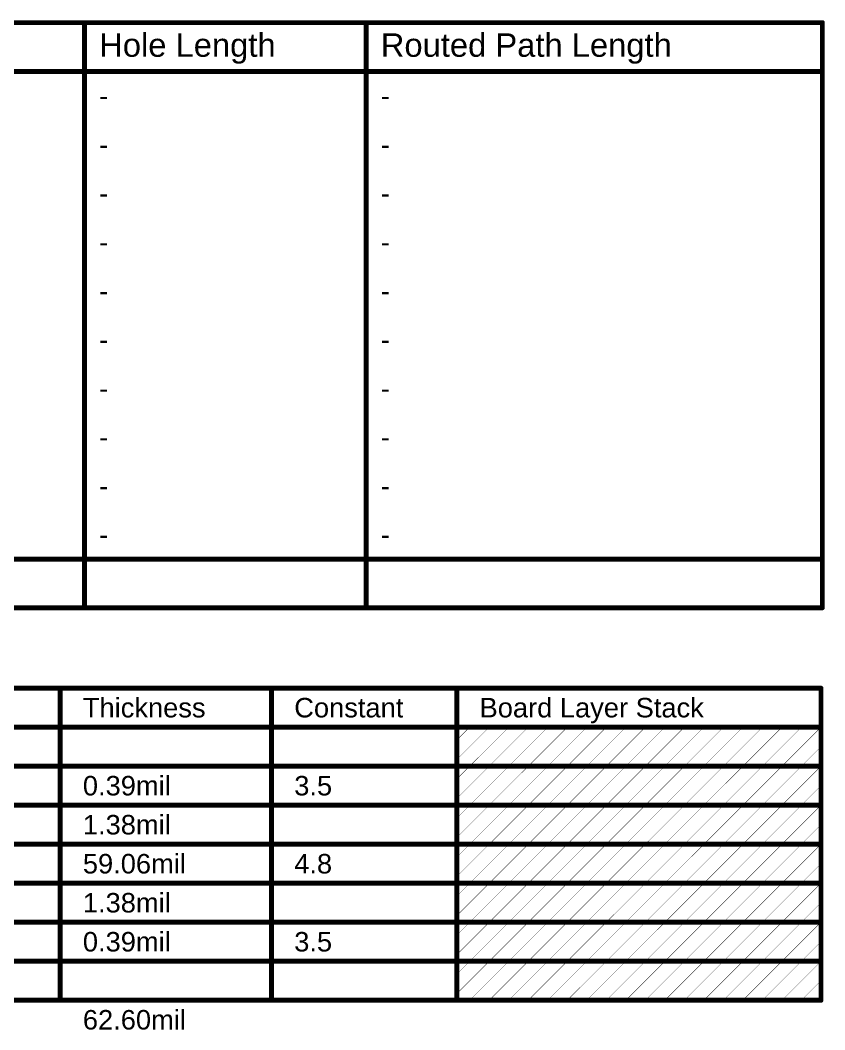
# Model space of a CAD drawing. Header units: inches. Extents: x -31 to 249, y -28 to 261.
# Drawn here: x 186.1 to 249, y 181.8 to 260.7 of the extents above; entities that cross this region are included whole.
import ezdxf

# ---------------------------------------------------------------- set-up
doc = ezdxf.new("R2010")
doc.units = ezdxf.units.IN
doc.layers.add('Drill Drawing', color=1, linetype='Continuous')
doc.layers.add('Fabrication', color=76, linetype='Continuous')
doc.styles.add('Arial', font='', dxfattribs={"height": 0.2})
doc.styles.get('Arial').set_extended_font_data('Arial')

msp = doc.modelspace()

# ---------------------------------------------------------------- linework, layer by layer
at = {"layer": 'Drill Drawing'}
for points in [[(-1.754, 260.502, 0.381, 0.381, 0), (248.773, 260.502, 0.381, 0.381, 0)], [(191.156, 214.782, 0.381, 0.381, 0), (191.156, 260.502, 0.381, 0.381, 0)], [(213.147, 214.782, 0.381, 0.381, 0), (213.147, 260.502, 0.381, 0.381, 0)], [(248.773, 214.782, 0.381, 0.381, 0), (248.773, 260.502, 0.381, 0.381, 0)], [(-1.754, 256.692, 0.381, 0.381, 0), (248.773, 256.692, 0.381, 0.381, 0)], [(-1.754, 218.592, 0.381, 0.381, 0), (248.773, 218.592, 0.381, 0.381, 0)], [(-1.754, 214.782, 0.381, 0.381, 0), (248.773, 214.782, 0.381, 0.381, 0)]]:
    msp.add_lwpolyline(points, format="xyseb", dxfattribs=at)
for points in [[(191.061, 260.502, 0.191, 0.191, 1), (191.251, 260.502, 0.191, 0.191, 1)], [(213.051, 260.502, 0.191, 0.191, 1), (213.242, 260.502, 0.191, 0.191, 1)], [(248.677, 260.502, 0.191, 0.191, 1), (248.868, 260.502, 0.191, 0.191, 1)], [(248.677, 260.502, 0.191, 0.191, 1), (248.868, 260.502, 0.191, 0.191, 1)], [(248.677, 256.692, 0.191, 0.191, 1), (248.868, 256.692, 0.191, 0.191, 1)], [(248.677, 218.592, 0.191, 0.191, 1), (248.868, 218.592, 0.191, 0.191, 1)], [(191.061, 214.782, 0.191, 0.191, 1), (191.251, 214.782, 0.191, 0.191, 1)], [(213.051, 214.782, 0.191, 0.191, 1), (213.242, 214.782, 0.191, 0.191, 1)], [(248.677, 214.782, 0.191, 0.191, 1), (248.868, 214.782, 0.191, 0.191, 1)], [(248.677, 214.782, 0.191, 0.191, 1), (248.868, 214.782, 0.191, 0.191, 1)]]:
    msp.add_lwpolyline(points, format="xyseb", close=True, dxfattribs=at)
at = {"layer": 'Fabrication'}
for points in [[(133.38, 208.509, 0.381, 0.381, 0), (248.666, 208.509, 0.381, 0.381, 0)], [(189.246, 184.125, 0.381, 0.381, 0), (189.246, 208.509, 0.381, 0.381, 0)], [(205.752, 184.125, 0.381, 0.381, 0), (205.752, 208.509, 0.381, 0.381, 0)], [(220.226, 184.125, 0.381, 0.381, 0), (220.226, 208.509, 0.381, 0.381, 0)], [(248.666, 184.125, 0.381, 0.381, 0), (248.666, 208.509, 0.381, 0.381, 0)], [(133.38, 205.461, 0.381, 0.381, 0), (248.666, 205.461, 0.381, 0.381, 0)], [(220.226, 202.929, 0.0254, 0.0254, 0), (222.758, 205.461, 0.0254, 0.0254, 0)], [(220.226, 204.453, 0.0254, 0.0254, 0), (221.234, 205.461, 0.0254, 0.0254, 0)], [(221.234, 202.413, 0.0254, 0.0254, 0), (224.282, 205.461, 0.0254, 0.0254, 0)], [(222.758, 202.413, 0.0254, 0.0254, 0), (225.806, 205.461, 0.0254, 0.0254, 0)], [(224.282, 202.413, 0.0254, 0.0254, 0), (227.33, 205.461, 0.0254, 0.0254, 0)], [(225.806, 202.413, 0.0254, 0.0254, 0), (228.854, 205.461, 0.0254, 0.0254, 0)], [(227.33, 202.413, 0.0254, 0.0254, 0), (230.378, 205.461, 0.0254, 0.0254, 0)], [(228.854, 202.413, 0.0254, 0.0254, 0), (231.902, 205.461, 0.0254, 0.0254, 0)], [(230.378, 202.413, 0.0254, 0.0254, 0), (233.426, 205.461, 0.0254, 0.0254, 0)], [(231.902, 202.413, 0.0254, 0.0254, 0), (234.95, 205.461, 0.0254, 0.0254, 0)], [(233.426, 202.413, 0.0254, 0.0254, 0), (236.474, 205.461, 0.0254, 0.0254, 0)], [(234.95, 202.413, 0.0254, 0.0254, 0), (237.998, 205.461, 0.0254, 0.0254, 0)], [(236.474, 202.413, 0.0254, 0.0254, 0), (239.522, 205.461, 0.0254, 0.0254, 0)], [(237.998, 202.413, 0.0254, 0.0254, 0), (241.046, 205.461, 0.0254, 0.0254, 0)], [(239.522, 202.413, 0.0254, 0.0254, 0), (242.57, 205.461, 0.0254, 0.0254, 0)], [(241.046, 202.413, 0.0254, 0.0254, 0), (244.094, 205.461, 0.0254, 0.0254, 0)], [(242.57, 202.413, 0.0254, 0.0254, 0), (245.618, 205.461, 0.0254, 0.0254, 0)], [(244.094, 202.413, 0.0254, 0.0254, 0), (247.142, 205.461, 0.0254, 0.0254, 0)], [(245.618, 202.413, 0.0254, 0.0254, 0), (248.666, 205.461, 0.0254, 0.0254, 0)], [(247.142, 202.413, 0.0254, 0.0254, 0), (248.666, 203.937, 0.0254, 0.0254, 0)], [(167.408, 202.413, 0.381, 0.381, 0), (189.246, 202.413, 0.381, 0.381, 0)], [(189.246, 202.413, 0.381, 0.381, 0), (205.752, 202.413, 0.381, 0.381, 0)], [(205.752, 202.413, 0.381, 0.381, 0), (220.226, 202.413, 0.381, 0.381, 0)], [(220.226, 202.413, 0.381, 0.381, 0), (248.666, 202.413, 0.381, 0.381, 0)], [(220.226, 199.881, 0.0254, 0.0254, 0), (222.758, 202.413, 0.0254, 0.0254, 0)], [(220.226, 201.405, 0.0254, 0.0254, 0), (221.234, 202.413, 0.0254, 0.0254, 0)], [(221.234, 199.365, 0.0254, 0.0254, 0), (224.282, 202.413, 0.0254, 0.0254, 0)], [(222.758, 199.365, 0.0254, 0.0254, 0), (225.806, 202.413, 0.0254, 0.0254, 0)], [(224.282, 199.365, 0.0254, 0.0254, 0), (227.33, 202.413, 0.0254, 0.0254, 0)], [(225.806, 199.365, 0.0254, 0.0254, 0), (228.854, 202.413, 0.0254, 0.0254, 0)], [(227.33, 199.365, 0.0254, 0.0254, 0), (230.378, 202.413, 0.0254, 0.0254, 0)], [(228.854, 199.365, 0.0254, 0.0254, 0), (231.902, 202.413, 0.0254, 0.0254, 0)], [(230.378, 199.365, 0.0254, 0.0254, 0), (233.426, 202.413, 0.0254, 0.0254, 0)], [(231.902, 199.365, 0.0254, 0.0254, 0), (234.95, 202.413, 0.0254, 0.0254, 0)], [(233.426, 199.365, 0.0254, 0.0254, 0), (236.474, 202.413, 0.0254, 0.0254, 0)], [(234.95, 199.365, 0.0254, 0.0254, 0), (237.998, 202.413, 0.0254, 0.0254, 0)], [(236.474, 199.365, 0.0254, 0.0254, 0), (239.522, 202.413, 0.0254, 0.0254, 0)], [(237.998, 199.365, 0.0254, 0.0254, 0), (241.046, 202.413, 0.0254, 0.0254, 0)], [(239.522, 199.365, 0.0254, 0.0254, 0), (242.57, 202.413, 0.0254, 0.0254, 0)], [(241.046, 199.365, 0.0254, 0.0254, 0), (244.094, 202.413, 0.0254, 0.0254, 0)], [(242.57, 199.365, 0.0254, 0.0254, 0), (245.618, 202.413, 0.0254, 0.0254, 0)], [(244.094, 199.365, 0.0254, 0.0254, 0), (247.142, 202.413, 0.0254, 0.0254, 0)], [(245.618, 199.365, 0.0254, 0.0254, 0), (248.666, 202.413, 0.0254, 0.0254, 0)], [(247.142, 199.365, 0.0254, 0.0254, 0), (248.666, 200.889, 0.0254, 0.0254, 0)], [(167.408, 199.365, 0.381, 0.381, 0), (189.246, 199.365, 0.381, 0.381, 0)], [(189.246, 199.365, 0.381, 0.381, 0), (205.752, 199.365, 0.381, 0.381, 0)], [(205.752, 199.365, 0.381, 0.381, 0), (220.226, 199.365, 0.381, 0.381, 0)], [(220.226, 199.365, 0.381, 0.381, 0), (248.666, 199.365, 0.381, 0.381, 0)], [(220.226, 196.833, 0.0254, 0.0254, 0), (222.758, 199.365, 0.0254, 0.0254, 0)], [(220.226, 198.357, 0.0254, 0.0254, 0), (221.234, 199.365, 0.0254, 0.0254, 0)], [(221.234, 196.317, 0.0254, 0.0254, 0), (224.282, 199.365, 0.0254, 0.0254, 0)], [(222.758, 196.317, 0.0254, 0.0254, 0), (225.806, 199.365, 0.0254, 0.0254, 0)], [(224.282, 196.317, 0.0254, 0.0254, 0), (227.33, 199.365, 0.0254, 0.0254, 0)], [(225.806, 196.317, 0.0254, 0.0254, 0), (228.854, 199.365, 0.0254, 0.0254, 0)], [(227.33, 196.317, 0.0254, 0.0254, 0), (230.378, 199.365, 0.0254, 0.0254, 0)], [(228.854, 196.317, 0.0254, 0.0254, 0), (231.902, 199.365, 0.0254, 0.0254, 0)], [(230.378, 196.317, 0.0254, 0.0254, 0), (233.426, 199.365, 0.0254, 0.0254, 0)], [(231.902, 196.317, 0.0254, 0.0254, 0), (234.95, 199.365, 0.0254, 0.0254, 0)], [(233.426, 196.317, 0.0254, 0.0254, 0), (236.474, 199.365, 0.0254, 0.0254, 0)], [(234.95, 196.317, 0.0254, 0.0254, 0), (237.998, 199.365, 0.0254, 0.0254, 0)], [(236.474, 196.317, 0.0254, 0.0254, 0), (239.522, 199.365, 0.0254, 0.0254, 0)], [(237.998, 196.317, 0.0254, 0.0254, 0), (241.046, 199.365, 0.0254, 0.0254, 0)], [(239.522, 196.317, 0.0254, 0.0254, 0), (242.57, 199.365, 0.0254, 0.0254, 0)], [(241.046, 196.317, 0.0254, 0.0254, 0), (244.094, 199.365, 0.0254, 0.0254, 0)], [(242.57, 196.317, 0.0254, 0.0254, 0), (245.618, 199.365, 0.0254, 0.0254, 0)], [(244.094, 196.317, 0.0254, 0.0254, 0), (247.142, 199.365, 0.0254, 0.0254, 0)], [(245.618, 196.317, 0.0254, 0.0254, 0), (248.666, 199.365, 0.0254, 0.0254, 0)], [(247.142, 196.317, 0.0254, 0.0254, 0), (248.666, 197.841, 0.0254, 0.0254, 0)], [(167.408, 196.317, 0.381, 0.381, 0), (189.246, 196.317, 0.381, 0.381, 0)], [(189.246, 196.317, 0.381, 0.381, 0), (205.752, 196.317, 0.381, 0.381, 0)], [(205.752, 196.317, 0.381, 0.381, 0), (220.226, 196.317, 0.381, 0.381, 0)], [(220.226, 196.317, 0.381, 0.381, 0), (248.666, 196.317, 0.381, 0.381, 0)], [(220.226, 193.785, 0.0254, 0.0254, 0), (222.758, 196.317, 0.0254, 0.0254, 0)], [(220.226, 195.309, 0.0254, 0.0254, 0), (221.234, 196.317, 0.0254, 0.0254, 0)], [(221.234, 193.269, 0.0254, 0.0254, 0), (224.282, 196.317, 0.0254, 0.0254, 0)], [(222.758, 193.269, 0.0254, 0.0254, 0), (225.806, 196.317, 0.0254, 0.0254, 0)], [(224.282, 193.269, 0.0254, 0.0254, 0), (227.33, 196.317, 0.0254, 0.0254, 0)], [(225.806, 193.269, 0.0254, 0.0254, 0), (228.854, 196.317, 0.0254, 0.0254, 0)], [(227.33, 193.269, 0.0254, 0.0254, 0), (230.378, 196.317, 0.0254, 0.0254, 0)], [(228.854, 193.269, 0.0254, 0.0254, 0), (231.902, 196.317, 0.0254, 0.0254, 0)], [(230.378, 193.269, 0.0254, 0.0254, 0), (233.426, 196.317, 0.0254, 0.0254, 0)], [(231.902, 193.269, 0.0254, 0.0254, 0), (234.95, 196.317, 0.0254, 0.0254, 0)], [(233.426, 193.269, 0.0254, 0.0254, 0), (236.474, 196.317, 0.0254, 0.0254, 0)], [(234.95, 193.269, 0.0254, 0.0254, 0), (237.998, 196.317, 0.0254, 0.0254, 0)], [(236.474, 193.269, 0.0254, 0.0254, 0), (239.522, 196.317, 0.0254, 0.0254, 0)], [(237.998, 193.269, 0.0254, 0.0254, 0), (241.046, 196.317, 0.0254, 0.0254, 0)], [(239.522, 193.269, 0.0254, 0.0254, 0), (242.57, 196.317, 0.0254, 0.0254, 0)], [(241.046, 193.269, 0.0254, 0.0254, 0), (244.094, 196.317, 0.0254, 0.0254, 0)], [(242.57, 193.269, 0.0254, 0.0254, 0), (245.618, 196.317, 0.0254, 0.0254, 0)], [(244.094, 193.269, 0.0254, 0.0254, 0), (247.142, 196.317, 0.0254, 0.0254, 0)], [(245.618, 193.269, 0.0254, 0.0254, 0), (248.666, 196.317, 0.0254, 0.0254, 0)], [(247.142, 193.269, 0.0254, 0.0254, 0), (248.666, 194.793, 0.0254, 0.0254, 0)], [(167.408, 193.269, 0.381, 0.381, 0), (189.246, 193.269, 0.381, 0.381, 0)], [(189.246, 193.269, 0.381, 0.381, 0), (205.752, 193.269, 0.381, 0.381, 0)], [(205.752, 193.269, 0.381, 0.381, 0), (220.226, 193.269, 0.381, 0.381, 0)], [(220.226, 193.269, 0.381, 0.381, 0), (248.666, 193.269, 0.381, 0.381, 0)], [(220.226, 190.737, 0.0254, 0.0254, 0), (222.758, 193.269, 0.0254, 0.0254, 0)], [(220.226, 192.261, 0.0254, 0.0254, 0), (221.234, 193.269, 0.0254, 0.0254, 0)], [(221.234, 190.221, 0.0254, 0.0254, 0), (224.282, 193.269, 0.0254, 0.0254, 0)], [(222.758, 190.221, 0.0254, 0.0254, 0), (225.806, 193.269, 0.0254, 0.0254, 0)], [(224.282, 190.221, 0.0254, 0.0254, 0), (227.33, 193.269, 0.0254, 0.0254, 0)], [(225.806, 190.221, 0.0254, 0.0254, 0), (228.854, 193.269, 0.0254, 0.0254, 0)], [(227.33, 190.221, 0.0254, 0.0254, 0), (230.378, 193.269, 0.0254, 0.0254, 0)], [(228.854, 190.221, 0.0254, 0.0254, 0), (231.902, 193.269, 0.0254, 0.0254, 0)], [(230.378, 190.221, 0.0254, 0.0254, 0), (233.426, 193.269, 0.0254, 0.0254, 0)], [(231.902, 190.221, 0.0254, 0.0254, 0), (234.95, 193.269, 0.0254, 0.0254, 0)], [(233.426, 190.221, 0.0254, 0.0254, 0), (236.474, 193.269, 0.0254, 0.0254, 0)], [(234.95, 190.221, 0.0254, 0.0254, 0), (237.998, 193.269, 0.0254, 0.0254, 0)], [(236.474, 190.221, 0.0254, 0.0254, 0), (239.522, 193.269, 0.0254, 0.0254, 0)], [(237.998, 190.221, 0.0254, 0.0254, 0), (241.046, 193.269, 0.0254, 0.0254, 0)], [(239.522, 190.221, 0.0254, 0.0254, 0), (242.57, 193.269, 0.0254, 0.0254, 0)], [(241.046, 190.221, 0.0254, 0.0254, 0), (244.094, 193.269, 0.0254, 0.0254, 0)], [(242.57, 190.221, 0.0254, 0.0254, 0), (245.618, 193.269, 0.0254, 0.0254, 0)], [(244.094, 190.221, 0.0254, 0.0254, 0), (247.142, 193.269, 0.0254, 0.0254, 0)], [(245.618, 190.221, 0.0254, 0.0254, 0), (248.666, 193.269, 0.0254, 0.0254, 0)], [(247.142, 190.221, 0.0254, 0.0254, 0), (248.666, 191.745, 0.0254, 0.0254, 0)], [(167.408, 190.221, 0.381, 0.381, 0), (189.246, 190.221, 0.381, 0.381, 0)], [(189.246, 190.221, 0.381, 0.381, 0), (205.752, 190.221, 0.381, 0.381, 0)], [(205.752, 190.221, 0.381, 0.381, 0), (220.226, 190.221, 0.381, 0.381, 0)], [(220.226, 190.221, 0.381, 0.381, 0), (248.666, 190.221, 0.381, 0.381, 0)], [(220.226, 187.689, 0.0254, 0.0254, 0), (222.758, 190.221, 0.0254, 0.0254, 0)], [(220.226, 189.213, 0.0254, 0.0254, 0), (221.234, 190.221, 0.0254, 0.0254, 0)], [(221.234, 187.173, 0.0254, 0.0254, 0), (224.282, 190.221, 0.0254, 0.0254, 0)], [(222.758, 187.173, 0.0254, 0.0254, 0), (225.806, 190.221, 0.0254, 0.0254, 0)], [(224.282, 187.173, 0.0254, 0.0254, 0), (227.33, 190.221, 0.0254, 0.0254, 0)], [(225.806, 187.173, 0.0254, 0.0254, 0), (228.854, 190.221, 0.0254, 0.0254, 0)], [(227.33, 187.173, 0.0254, 0.0254, 0), (230.378, 190.221, 0.0254, 0.0254, 0)], [(228.854, 187.173, 0.0254, 0.0254, 0), (231.902, 190.221, 0.0254, 0.0254, 0)], [(230.378, 187.173, 0.0254, 0.0254, 0), (233.426, 190.221, 0.0254, 0.0254, 0)], [(231.902, 187.173, 0.0254, 0.0254, 0), (234.95, 190.221, 0.0254, 0.0254, 0)], [(233.426, 187.173, 0.0254, 0.0254, 0), (236.474, 190.221, 0.0254, 0.0254, 0)], [(234.95, 187.173, 0.0254, 0.0254, 0), (237.998, 190.221, 0.0254, 0.0254, 0)], [(236.474, 187.173, 0.0254, 0.0254, 0), (239.522, 190.221, 0.0254, 0.0254, 0)], [(237.998, 187.173, 0.0254, 0.0254, 0), (241.046, 190.221, 0.0254, 0.0254, 0)], [(239.522, 187.173, 0.0254, 0.0254, 0), (242.57, 190.221, 0.0254, 0.0254, 0)], [(241.046, 187.173, 0.0254, 0.0254, 0), (244.094, 190.221, 0.0254, 0.0254, 0)], [(242.57, 187.173, 0.0254, 0.0254, 0), (245.618, 190.221, 0.0254, 0.0254, 0)], [(244.094, 187.173, 0.0254, 0.0254, 0), (247.142, 190.221, 0.0254, 0.0254, 0)], [(245.618, 187.173, 0.0254, 0.0254, 0), (248.666, 190.221, 0.0254, 0.0254, 0)], [(247.142, 187.173, 0.0254, 0.0254, 0), (248.666, 188.697, 0.0254, 0.0254, 0)], [(167.408, 187.173, 0.381, 0.381, 0), (189.246, 187.173, 0.381, 0.381, 0)], [(189.246, 187.173, 0.381, 0.381, 0), (205.752, 187.173, 0.381, 0.381, 0)], [(205.752, 187.173, 0.381, 0.381, 0), (220.226, 187.173, 0.381, 0.381, 0)], [(220.226, 187.173, 0.381, 0.381, 0), (248.666, 187.173, 0.381, 0.381, 0)], [(220.226, 184.641, 0.0254, 0.0254, 0), (222.758, 187.173, 0.0254, 0.0254, 0)], [(220.226, 186.165, 0.0254, 0.0254, 0), (221.234, 187.173, 0.0254, 0.0254, 0)], [(221.234, 184.125, 0.0254, 0.0254, 0), (224.282, 187.173, 0.0254, 0.0254, 0)], [(222.758, 184.125, 0.0254, 0.0254, 0), (225.806, 187.173, 0.0254, 0.0254, 0)], [(224.282, 184.125, 0.0254, 0.0254, 0), (227.33, 187.173, 0.0254, 0.0254, 0)], [(225.806, 184.125, 0.0254, 0.0254, 0), (228.854, 187.173, 0.0254, 0.0254, 0)], [(227.33, 184.125, 0.0254, 0.0254, 0), (230.378, 187.173, 0.0254, 0.0254, 0)], [(228.854, 184.125, 0.0254, 0.0254, 0), (231.902, 187.173, 0.0254, 0.0254, 0)], [(230.378, 184.125, 0.0254, 0.0254, 0), (233.426, 187.173, 0.0254, 0.0254, 0)], [(231.902, 184.125, 0.0254, 0.0254, 0), (234.95, 187.173, 0.0254, 0.0254, 0)], [(233.426, 184.125, 0.0254, 0.0254, 0), (236.474, 187.173, 0.0254, 0.0254, 0)], [(234.95, 184.125, 0.0254, 0.0254, 0), (237.998, 187.173, 0.0254, 0.0254, 0)], [(236.474, 184.125, 0.0254, 0.0254, 0), (239.522, 187.173, 0.0254, 0.0254, 0)], [(237.998, 184.125, 0.0254, 0.0254, 0), (241.046, 187.173, 0.0254, 0.0254, 0)], [(239.522, 184.125, 0.0254, 0.0254, 0), (242.57, 187.173, 0.0254, 0.0254, 0)], [(241.046, 184.125, 0.0254, 0.0254, 0), (244.094, 187.173, 0.0254, 0.0254, 0)], [(242.57, 184.125, 0.0254, 0.0254, 0), (245.618, 187.173, 0.0254, 0.0254, 0)], [(244.094, 184.125, 0.0254, 0.0254, 0), (247.142, 187.173, 0.0254, 0.0254, 0)], [(245.618, 184.125, 0.0254, 0.0254, 0), (248.666, 187.173, 0.0254, 0.0254, 0)], [(247.142, 184.125, 0.0254, 0.0254, 0), (248.666, 185.649, 0.0254, 0.0254, 0)], [(167.408, 184.125, 0.381, 0.381, 0), (189.246, 184.125, 0.381, 0.381, 0)], [(189.246, 184.125, 0.381, 0.381, 0), (205.752, 184.125, 0.381, 0.381, 0)], [(205.752, 184.125, 0.381, 0.381, 0), (220.226, 184.125, 0.381, 0.381, 0)], [(220.226, 184.125, 0.381, 0.381, 0), (248.666, 184.125, 0.381, 0.381, 0)]]:
    msp.add_lwpolyline(points, format="xyseb", dxfattribs=at)
for points in [[(189.151, 208.509, 0.191, 0.191, 1), (189.341, 208.509, 0.191, 0.191, 1)], [(205.656, 208.509, 0.191, 0.191, 1), (205.847, 208.509, 0.191, 0.191, 1)], [(220.131, 208.509, 0.191, 0.191, 1), (220.321, 208.509, 0.191, 0.191, 1)], [(248.571, 208.509, 0.191, 0.191, 1), (248.761, 208.509, 0.191, 0.191, 1)], [(248.571, 208.509, 0.191, 0.191, 1), (248.761, 208.509, 0.191, 0.191, 1)], [(221.228, 205.461, 0.0127, 0.0127, 1), (221.24, 205.461, 0.0127, 0.0127, 1)], [(222.752, 205.461, 0.0127, 0.0127, 1), (222.764, 205.461, 0.0127, 0.0127, 1)], [(224.276, 205.461, 0.0127, 0.0127, 1), (224.288, 205.461, 0.0127, 0.0127, 1)], [(225.8, 205.461, 0.0127, 0.0127, 1), (225.812, 205.461, 0.0127, 0.0127, 1)], [(227.324, 205.461, 0.0127, 0.0127, 1), (227.336, 205.461, 0.0127, 0.0127, 1)], [(228.848, 205.461, 0.0127, 0.0127, 1), (228.86, 205.461, 0.0127, 0.0127, 1)], [(230.372, 205.461, 0.0127, 0.0127, 1), (230.384, 205.461, 0.0127, 0.0127, 1)], [(231.896, 205.461, 0.0127, 0.0127, 1), (231.908, 205.461, 0.0127, 0.0127, 1)], [(233.42, 205.461, 0.0127, 0.0127, 1), (233.432, 205.461, 0.0127, 0.0127, 1)], [(234.944, 205.461, 0.0127, 0.0127, 1), (234.956, 205.461, 0.0127, 0.0127, 1)], [(236.468, 205.461, 0.0127, 0.0127, 1), (236.48, 205.461, 0.0127, 0.0127, 1)], [(237.992, 205.461, 0.0127, 0.0127, 1), (238.004, 205.461, 0.0127, 0.0127, 1)], [(239.516, 205.461, 0.0127, 0.0127, 1), (239.528, 205.461, 0.0127, 0.0127, 1)], [(241.04, 205.461, 0.0127, 0.0127, 1), (241.052, 205.461, 0.0127, 0.0127, 1)], [(242.564, 205.461, 0.0127, 0.0127, 1), (242.576, 205.461, 0.0127, 0.0127, 1)], [(244.088, 205.461, 0.0127, 0.0127, 1), (244.1, 205.461, 0.0127, 0.0127, 1)], [(245.612, 205.461, 0.0127, 0.0127, 1), (245.624, 205.461, 0.0127, 0.0127, 1)], [(247.136, 205.461, 0.0127, 0.0127, 1), (247.148, 205.461, 0.0127, 0.0127, 1)], [(248.571, 205.461, 0.191, 0.191, 1), (248.761, 205.461, 0.191, 0.191, 1)], [(248.66, 205.461, 0.0127, 0.0127, 1), (248.672, 205.461, 0.0127, 0.0127, 1)], [(220.22, 204.453, 0.0127, 0.0127, 1), (220.232, 204.453, 0.0127, 0.0127, 1)], [(248.66, 203.937, 0.0127, 0.0127, 1), (248.672, 203.937, 0.0127, 0.0127, 1)], [(220.22, 202.929, 0.0127, 0.0127, 1), (220.232, 202.929, 0.0127, 0.0127, 1)], [(189.151, 202.413, 0.191, 0.191, 1), (189.341, 202.413, 0.191, 0.191, 1)], [(189.151, 202.413, 0.191, 0.191, 1), (189.341, 202.413, 0.191, 0.191, 1)], [(205.656, 202.413, 0.191, 0.191, 1), (205.847, 202.413, 0.191, 0.191, 1)], [(205.656, 202.413, 0.191, 0.191, 1), (205.847, 202.413, 0.191, 0.191, 1)], [(220.131, 202.413, 0.191, 0.191, 1), (220.321, 202.413, 0.191, 0.191, 1)], [(220.131, 202.413, 0.191, 0.191, 1), (220.321, 202.413, 0.191, 0.191, 1)], [(221.228, 202.413, 0.0127, 0.0127, 1), (221.24, 202.413, 0.0127, 0.0127, 1)], [(221.228, 202.413, 0.0127, 0.0127, 1), (221.24, 202.413, 0.0127, 0.0127, 1)], [(222.752, 202.413, 0.0127, 0.0127, 1), (222.764, 202.413, 0.0127, 0.0127, 1)], [(222.752, 202.413, 0.0127, 0.0127, 1), (222.764, 202.413, 0.0127, 0.0127, 1)], [(224.276, 202.413, 0.0127, 0.0127, 1), (224.288, 202.413, 0.0127, 0.0127, 1)], [(224.276, 202.413, 0.0127, 0.0127, 1), (224.288, 202.413, 0.0127, 0.0127, 1)], [(225.8, 202.413, 0.0127, 0.0127, 1), (225.812, 202.413, 0.0127, 0.0127, 1)], [(225.8, 202.413, 0.0127, 0.0127, 1), (225.812, 202.413, 0.0127, 0.0127, 1)], [(227.324, 202.413, 0.0127, 0.0127, 1), (227.336, 202.413, 0.0127, 0.0127, 1)], [(227.324, 202.413, 0.0127, 0.0127, 1), (227.336, 202.413, 0.0127, 0.0127, 1)], [(228.848, 202.413, 0.0127, 0.0127, 1), (228.86, 202.413, 0.0127, 0.0127, 1)], [(228.848, 202.413, 0.0127, 0.0127, 1), (228.86, 202.413, 0.0127, 0.0127, 1)], [(230.372, 202.413, 0.0127, 0.0127, 1), (230.384, 202.413, 0.0127, 0.0127, 1)], [(230.372, 202.413, 0.0127, 0.0127, 1), (230.384, 202.413, 0.0127, 0.0127, 1)], [(231.896, 202.413, 0.0127, 0.0127, 1), (231.908, 202.413, 0.0127, 0.0127, 1)], [(231.896, 202.413, 0.0127, 0.0127, 1), (231.908, 202.413, 0.0127, 0.0127, 1)], [(233.42, 202.413, 0.0127, 0.0127, 1), (233.432, 202.413, 0.0127, 0.0127, 1)], [(233.42, 202.413, 0.0127, 0.0127, 1), (233.432, 202.413, 0.0127, 0.0127, 1)], [(234.944, 202.413, 0.0127, 0.0127, 1), (234.956, 202.413, 0.0127, 0.0127, 1)], [(234.944, 202.413, 0.0127, 0.0127, 1), (234.956, 202.413, 0.0127, 0.0127, 1)], [(236.468, 202.413, 0.0127, 0.0127, 1), (236.48, 202.413, 0.0127, 0.0127, 1)], [(236.468, 202.413, 0.0127, 0.0127, 1), (236.48, 202.413, 0.0127, 0.0127, 1)], [(237.992, 202.413, 0.0127, 0.0127, 1), (238.004, 202.413, 0.0127, 0.0127, 1)], [(237.992, 202.413, 0.0127, 0.0127, 1), (238.004, 202.413, 0.0127, 0.0127, 1)], [(239.516, 202.413, 0.0127, 0.0127, 1), (239.528, 202.413, 0.0127, 0.0127, 1)], [(239.516, 202.413, 0.0127, 0.0127, 1), (239.528, 202.413, 0.0127, 0.0127, 1)], [(241.04, 202.413, 0.0127, 0.0127, 1), (241.052, 202.413, 0.0127, 0.0127, 1)], [(241.04, 202.413, 0.0127, 0.0127, 1), (241.052, 202.413, 0.0127, 0.0127, 1)], [(242.564, 202.413, 0.0127, 0.0127, 1), (242.576, 202.413, 0.0127, 0.0127, 1)], [(242.564, 202.413, 0.0127, 0.0127, 1), (242.576, 202.413, 0.0127, 0.0127, 1)], [(244.088, 202.413, 0.0127, 0.0127, 1), (244.1, 202.413, 0.0127, 0.0127, 1)], [(244.088, 202.413, 0.0127, 0.0127, 1), (244.1, 202.413, 0.0127, 0.0127, 1)], [(245.612, 202.413, 0.0127, 0.0127, 1), (245.624, 202.413, 0.0127, 0.0127, 1)], [(245.612, 202.413, 0.0127, 0.0127, 1), (245.624, 202.413, 0.0127, 0.0127, 1)], [(247.136, 202.413, 0.0127, 0.0127, 1), (247.148, 202.413, 0.0127, 0.0127, 1)], [(247.136, 202.413, 0.0127, 0.0127, 1), (247.148, 202.413, 0.0127, 0.0127, 1)], [(248.571, 202.413, 0.191, 0.191, 1), (248.761, 202.413, 0.191, 0.191, 1)], [(248.66, 202.413, 0.0127, 0.0127, 1), (248.672, 202.413, 0.0127, 0.0127, 1)], [(220.22, 201.405, 0.0127, 0.0127, 1), (220.232, 201.405, 0.0127, 0.0127, 1)], [(248.66, 200.889, 0.0127, 0.0127, 1), (248.672, 200.889, 0.0127, 0.0127, 1)], [(220.22, 199.881, 0.0127, 0.0127, 1), (220.232, 199.881, 0.0127, 0.0127, 1)], [(189.151, 199.365, 0.191, 0.191, 1), (189.341, 199.365, 0.191, 0.191, 1)], [(189.151, 199.365, 0.191, 0.191, 1), (189.341, 199.365, 0.191, 0.191, 1)], [(205.656, 199.365, 0.191, 0.191, 1), (205.847, 199.365, 0.191, 0.191, 1)], [(205.656, 199.365, 0.191, 0.191, 1), (205.847, 199.365, 0.191, 0.191, 1)], [(220.131, 199.365, 0.191, 0.191, 1), (220.321, 199.365, 0.191, 0.191, 1)], [(220.131, 199.365, 0.191, 0.191, 1), (220.321, 199.365, 0.191, 0.191, 1)], [(221.228, 199.365, 0.0127, 0.0127, 1), (221.24, 199.365, 0.0127, 0.0127, 1)], [(221.228, 199.365, 0.0127, 0.0127, 1), (221.24, 199.365, 0.0127, 0.0127, 1)], [(222.752, 199.365, 0.0127, 0.0127, 1), (222.764, 199.365, 0.0127, 0.0127, 1)], [(222.752, 199.365, 0.0127, 0.0127, 1), (222.764, 199.365, 0.0127, 0.0127, 1)], [(224.276, 199.365, 0.0127, 0.0127, 1), (224.288, 199.365, 0.0127, 0.0127, 1)], [(224.276, 199.365, 0.0127, 0.0127, 1), (224.288, 199.365, 0.0127, 0.0127, 1)], [(225.8, 199.365, 0.0127, 0.0127, 1), (225.812, 199.365, 0.0127, 0.0127, 1)], [(225.8, 199.365, 0.0127, 0.0127, 1), (225.812, 199.365, 0.0127, 0.0127, 1)], [(227.324, 199.365, 0.0127, 0.0127, 1), (227.336, 199.365, 0.0127, 0.0127, 1)], [(227.324, 199.365, 0.0127, 0.0127, 1), (227.336, 199.365, 0.0127, 0.0127, 1)], [(228.848, 199.365, 0.0127, 0.0127, 1), (228.86, 199.365, 0.0127, 0.0127, 1)], [(228.848, 199.365, 0.0127, 0.0127, 1), (228.86, 199.365, 0.0127, 0.0127, 1)], [(230.372, 199.365, 0.0127, 0.0127, 1), (230.384, 199.365, 0.0127, 0.0127, 1)], [(230.372, 199.365, 0.0127, 0.0127, 1), (230.384, 199.365, 0.0127, 0.0127, 1)], [(231.896, 199.365, 0.0127, 0.0127, 1), (231.908, 199.365, 0.0127, 0.0127, 1)], [(231.896, 199.365, 0.0127, 0.0127, 1), (231.908, 199.365, 0.0127, 0.0127, 1)], [(233.42, 199.365, 0.0127, 0.0127, 1), (233.432, 199.365, 0.0127, 0.0127, 1)], [(233.42, 199.365, 0.0127, 0.0127, 1), (233.432, 199.365, 0.0127, 0.0127, 1)], [(234.944, 199.365, 0.0127, 0.0127, 1), (234.956, 199.365, 0.0127, 0.0127, 1)], [(234.944, 199.365, 0.0127, 0.0127, 1), (234.956, 199.365, 0.0127, 0.0127, 1)], [(236.468, 199.365, 0.0127, 0.0127, 1), (236.48, 199.365, 0.0127, 0.0127, 1)], [(236.468, 199.365, 0.0127, 0.0127, 1), (236.48, 199.365, 0.0127, 0.0127, 1)], [(237.992, 199.365, 0.0127, 0.0127, 1), (238.004, 199.365, 0.0127, 0.0127, 1)], [(237.992, 199.365, 0.0127, 0.0127, 1), (238.004, 199.365, 0.0127, 0.0127, 1)], [(239.516, 199.365, 0.0127, 0.0127, 1), (239.528, 199.365, 0.0127, 0.0127, 1)], [(239.516, 199.365, 0.0127, 0.0127, 1), (239.528, 199.365, 0.0127, 0.0127, 1)], [(241.04, 199.365, 0.0127, 0.0127, 1), (241.052, 199.365, 0.0127, 0.0127, 1)], [(241.04, 199.365, 0.0127, 0.0127, 1), (241.052, 199.365, 0.0127, 0.0127, 1)], [(242.564, 199.365, 0.0127, 0.0127, 1), (242.576, 199.365, 0.0127, 0.0127, 1)], [(242.564, 199.365, 0.0127, 0.0127, 1), (242.576, 199.365, 0.0127, 0.0127, 1)], [(244.088, 199.365, 0.0127, 0.0127, 1), (244.1, 199.365, 0.0127, 0.0127, 1)], [(244.088, 199.365, 0.0127, 0.0127, 1), (244.1, 199.365, 0.0127, 0.0127, 1)], [(245.612, 199.365, 0.0127, 0.0127, 1), (245.624, 199.365, 0.0127, 0.0127, 1)], [(245.612, 199.365, 0.0127, 0.0127, 1), (245.624, 199.365, 0.0127, 0.0127, 1)], [(247.136, 199.365, 0.0127, 0.0127, 1), (247.148, 199.365, 0.0127, 0.0127, 1)], [(247.136, 199.365, 0.0127, 0.0127, 1), (247.148, 199.365, 0.0127, 0.0127, 1)], [(248.571, 199.365, 0.191, 0.191, 1), (248.761, 199.365, 0.191, 0.191, 1)], [(248.66, 199.365, 0.0127, 0.0127, 1), (248.672, 199.365, 0.0127, 0.0127, 1)], [(220.22, 198.357, 0.0127, 0.0127, 1), (220.232, 198.357, 0.0127, 0.0127, 1)], [(248.66, 197.841, 0.0127, 0.0127, 1), (248.672, 197.841, 0.0127, 0.0127, 1)], [(189.151, 196.317, 0.191, 0.191, 1), (189.341, 196.317, 0.191, 0.191, 1)], [(189.151, 196.317, 0.191, 0.191, 1), (189.341, 196.317, 0.191, 0.191, 1)], [(205.656, 196.317, 0.191, 0.191, 1), (205.847, 196.317, 0.191, 0.191, 1)], [(205.656, 196.317, 0.191, 0.191, 1), (205.847, 196.317, 0.191, 0.191, 1)], [(220.131, 196.317, 0.191, 0.191, 1), (220.321, 196.317, 0.191, 0.191, 1)], [(220.131, 196.317, 0.191, 0.191, 1), (220.321, 196.317, 0.191, 0.191, 1)], [(220.22, 196.833, 0.0127, 0.0127, 1), (220.232, 196.833, 0.0127, 0.0127, 1)], [(248.571, 196.317, 0.191, 0.191, 1), (248.761, 196.317, 0.191, 0.191, 1)], [(221.228, 196.317, 0.0127, 0.0127, 1), (221.24, 196.317, 0.0127, 0.0127, 1)], [(221.228, 196.317, 0.0127, 0.0127, 1), (221.24, 196.317, 0.0127, 0.0127, 1)], [(222.752, 196.317, 0.0127, 0.0127, 1), (222.764, 196.317, 0.0127, 0.0127, 1)], [(222.752, 196.317, 0.0127, 0.0127, 1), (222.764, 196.317, 0.0127, 0.0127, 1)], [(224.276, 196.317, 0.0127, 0.0127, 1), (224.288, 196.317, 0.0127, 0.0127, 1)], [(224.276, 196.317, 0.0127, 0.0127, 1), (224.288, 196.317, 0.0127, 0.0127, 1)], [(225.8, 196.317, 0.0127, 0.0127, 1), (225.812, 196.317, 0.0127, 0.0127, 1)], [(225.8, 196.317, 0.0127, 0.0127, 1), (225.812, 196.317, 0.0127, 0.0127, 1)], [(227.324, 196.317, 0.0127, 0.0127, 1), (227.336, 196.317, 0.0127, 0.0127, 1)], [(227.324, 196.317, 0.0127, 0.0127, 1), (227.336, 196.317, 0.0127, 0.0127, 1)], [(228.848, 196.317, 0.0127, 0.0127, 1), (228.86, 196.317, 0.0127, 0.0127, 1)], [(228.848, 196.317, 0.0127, 0.0127, 1), (228.86, 196.317, 0.0127, 0.0127, 1)], [(230.372, 196.317, 0.0127, 0.0127, 1), (230.384, 196.317, 0.0127, 0.0127, 1)], [(230.372, 196.317, 0.0127, 0.0127, 1), (230.384, 196.317, 0.0127, 0.0127, 1)], [(231.896, 196.317, 0.0127, 0.0127, 1), (231.908, 196.317, 0.0127, 0.0127, 1)], [(231.896, 196.317, 0.0127, 0.0127, 1), (231.908, 196.317, 0.0127, 0.0127, 1)], [(233.42, 196.317, 0.0127, 0.0127, 1), (233.432, 196.317, 0.0127, 0.0127, 1)], [(233.42, 196.317, 0.0127, 0.0127, 1), (233.432, 196.317, 0.0127, 0.0127, 1)], [(234.944, 196.317, 0.0127, 0.0127, 1), (234.956, 196.317, 0.0127, 0.0127, 1)], [(234.944, 196.317, 0.0127, 0.0127, 1), (234.956, 196.317, 0.0127, 0.0127, 1)], [(236.468, 196.317, 0.0127, 0.0127, 1), (236.48, 196.317, 0.0127, 0.0127, 1)], [(236.468, 196.317, 0.0127, 0.0127, 1), (236.48, 196.317, 0.0127, 0.0127, 1)], [(237.992, 196.317, 0.0127, 0.0127, 1), (238.004, 196.317, 0.0127, 0.0127, 1)], [(237.992, 196.317, 0.0127, 0.0127, 1), (238.004, 196.317, 0.0127, 0.0127, 1)], [(239.516, 196.317, 0.0127, 0.0127, 1), (239.528, 196.317, 0.0127, 0.0127, 1)], [(239.516, 196.317, 0.0127, 0.0127, 1), (239.528, 196.317, 0.0127, 0.0127, 1)], [(241.04, 196.317, 0.0127, 0.0127, 1), (241.052, 196.317, 0.0127, 0.0127, 1)], [(241.04, 196.317, 0.0127, 0.0127, 1), (241.052, 196.317, 0.0127, 0.0127, 1)], [(242.564, 196.317, 0.0127, 0.0127, 1), (242.576, 196.317, 0.0127, 0.0127, 1)], [(242.564, 196.317, 0.0127, 0.0127, 1), (242.576, 196.317, 0.0127, 0.0127, 1)], [(244.088, 196.317, 0.0127, 0.0127, 1), (244.1, 196.317, 0.0127, 0.0127, 1)], [(244.088, 196.317, 0.0127, 0.0127, 1), (244.1, 196.317, 0.0127, 0.0127, 1)], [(245.612, 196.317, 0.0127, 0.0127, 1), (245.624, 196.317, 0.0127, 0.0127, 1)], [(245.612, 196.317, 0.0127, 0.0127, 1), (245.624, 196.317, 0.0127, 0.0127, 1)], [(247.136, 196.317, 0.0127, 0.0127, 1), (247.148, 196.317, 0.0127, 0.0127, 1)], [(247.136, 196.317, 0.0127, 0.0127, 1), (247.148, 196.317, 0.0127, 0.0127, 1)], [(248.66, 196.317, 0.0127, 0.0127, 1), (248.672, 196.317, 0.0127, 0.0127, 1)], [(220.22, 195.309, 0.0127, 0.0127, 1), (220.232, 195.309, 0.0127, 0.0127, 1)], [(248.66, 194.793, 0.0127, 0.0127, 1), (248.672, 194.793, 0.0127, 0.0127, 1)], [(189.151, 193.269, 0.191, 0.191, 1), (189.341, 193.269, 0.191, 0.191, 1)], [(189.151, 193.269, 0.191, 0.191, 1), (189.341, 193.269, 0.191, 0.191, 1)], [(205.656, 193.269, 0.191, 0.191, 1), (205.847, 193.269, 0.191, 0.191, 1)], [(205.656, 193.269, 0.191, 0.191, 1), (205.847, 193.269, 0.191, 0.191, 1)], [(220.131, 193.269, 0.191, 0.191, 1), (220.321, 193.269, 0.191, 0.191, 1)], [(220.131, 193.269, 0.191, 0.191, 1), (220.321, 193.269, 0.191, 0.191, 1)], [(220.22, 193.785, 0.0127, 0.0127, 1), (220.232, 193.785, 0.0127, 0.0127, 1)], [(221.228, 193.269, 0.0127, 0.0127, 1), (221.24, 193.269, 0.0127, 0.0127, 1)], [(221.228, 193.269, 0.0127, 0.0127, 1), (221.24, 193.269, 0.0127, 0.0127, 1)], [(222.752, 193.269, 0.0127, 0.0127, 1), (222.764, 193.269, 0.0127, 0.0127, 1)], [(222.752, 193.269, 0.0127, 0.0127, 1), (222.764, 193.269, 0.0127, 0.0127, 1)], [(224.276, 193.269, 0.0127, 0.0127, 1), (224.288, 193.269, 0.0127, 0.0127, 1)], [(224.276, 193.269, 0.0127, 0.0127, 1), (224.288, 193.269, 0.0127, 0.0127, 1)], [(225.8, 193.269, 0.0127, 0.0127, 1), (225.812, 193.269, 0.0127, 0.0127, 1)], [(225.8, 193.269, 0.0127, 0.0127, 1), (225.812, 193.269, 0.0127, 0.0127, 1)], [(227.324, 193.269, 0.0127, 0.0127, 1), (227.336, 193.269, 0.0127, 0.0127, 1)], [(227.324, 193.269, 0.0127, 0.0127, 1), (227.336, 193.269, 0.0127, 0.0127, 1)], [(228.848, 193.269, 0.0127, 0.0127, 1), (228.86, 193.269, 0.0127, 0.0127, 1)], [(228.848, 193.269, 0.0127, 0.0127, 1), (228.86, 193.269, 0.0127, 0.0127, 1)], [(230.372, 193.269, 0.0127, 0.0127, 1), (230.384, 193.269, 0.0127, 0.0127, 1)], [(230.372, 193.269, 0.0127, 0.0127, 1), (230.384, 193.269, 0.0127, 0.0127, 1)], [(231.896, 193.269, 0.0127, 0.0127, 1), (231.908, 193.269, 0.0127, 0.0127, 1)], [(231.896, 193.269, 0.0127, 0.0127, 1), (231.908, 193.269, 0.0127, 0.0127, 1)], [(233.42, 193.269, 0.0127, 0.0127, 1), (233.432, 193.269, 0.0127, 0.0127, 1)], [(233.42, 193.269, 0.0127, 0.0127, 1), (233.432, 193.269, 0.0127, 0.0127, 1)], [(234.944, 193.269, 0.0127, 0.0127, 1), (234.956, 193.269, 0.0127, 0.0127, 1)], [(234.944, 193.269, 0.0127, 0.0127, 1), (234.956, 193.269, 0.0127, 0.0127, 1)], [(236.468, 193.269, 0.0127, 0.0127, 1), (236.48, 193.269, 0.0127, 0.0127, 1)], [(236.468, 193.269, 0.0127, 0.0127, 1), (236.48, 193.269, 0.0127, 0.0127, 1)], [(237.992, 193.269, 0.0127, 0.0127, 1), (238.004, 193.269, 0.0127, 0.0127, 1)], [(237.992, 193.269, 0.0127, 0.0127, 1), (238.004, 193.269, 0.0127, 0.0127, 1)], [(239.516, 193.269, 0.0127, 0.0127, 1), (239.528, 193.269, 0.0127, 0.0127, 1)], [(239.516, 193.269, 0.0127, 0.0127, 1), (239.528, 193.269, 0.0127, 0.0127, 1)], [(241.04, 193.269, 0.0127, 0.0127, 1), (241.052, 193.269, 0.0127, 0.0127, 1)], [(241.04, 193.269, 0.0127, 0.0127, 1), (241.052, 193.269, 0.0127, 0.0127, 1)], [(242.564, 193.269, 0.0127, 0.0127, 1), (242.576, 193.269, 0.0127, 0.0127, 1)], [(242.564, 193.269, 0.0127, 0.0127, 1), (242.576, 193.269, 0.0127, 0.0127, 1)], [(244.088, 193.269, 0.0127, 0.0127, 1), (244.1, 193.269, 0.0127, 0.0127, 1)], [(244.088, 193.269, 0.0127, 0.0127, 1), (244.1, 193.269, 0.0127, 0.0127, 1)], [(245.612, 193.269, 0.0127, 0.0127, 1), (245.624, 193.269, 0.0127, 0.0127, 1)], [(245.612, 193.269, 0.0127, 0.0127, 1), (245.624, 193.269, 0.0127, 0.0127, 1)], [(247.136, 193.269, 0.0127, 0.0127, 1), (247.148, 193.269, 0.0127, 0.0127, 1)], [(247.136, 193.269, 0.0127, 0.0127, 1), (247.148, 193.269, 0.0127, 0.0127, 1)], [(248.571, 193.269, 0.191, 0.191, 1), (248.761, 193.269, 0.191, 0.191, 1)], [(248.66, 193.269, 0.0127, 0.0127, 1), (248.672, 193.269, 0.0127, 0.0127, 1)], [(220.22, 192.261, 0.0127, 0.0127, 1), (220.232, 192.261, 0.0127, 0.0127, 1)], [(248.66, 191.745, 0.0127, 0.0127, 1), (248.672, 191.745, 0.0127, 0.0127, 1)], [(189.151, 190.221, 0.191, 0.191, 1), (189.341, 190.221, 0.191, 0.191, 1)], [(189.151, 190.221, 0.191, 0.191, 1), (189.341, 190.221, 0.191, 0.191, 1)], [(205.656, 190.221, 0.191, 0.191, 1), (205.847, 190.221, 0.191, 0.191, 1)], [(205.656, 190.221, 0.191, 0.191, 1), (205.847, 190.221, 0.191, 0.191, 1)], [(220.131, 190.221, 0.191, 0.191, 1), (220.321, 190.221, 0.191, 0.191, 1)], [(220.131, 190.221, 0.191, 0.191, 1), (220.321, 190.221, 0.191, 0.191, 1)], [(220.22, 190.737, 0.0127, 0.0127, 1), (220.232, 190.737, 0.0127, 0.0127, 1)], [(221.228, 190.221, 0.0127, 0.0127, 1), (221.24, 190.221, 0.0127, 0.0127, 1)], [(221.228, 190.221, 0.0127, 0.0127, 1), (221.24, 190.221, 0.0127, 0.0127, 1)], [(222.752, 190.221, 0.0127, 0.0127, 1), (222.764, 190.221, 0.0127, 0.0127, 1)], [(222.752, 190.221, 0.0127, 0.0127, 1), (222.764, 190.221, 0.0127, 0.0127, 1)], [(224.276, 190.221, 0.0127, 0.0127, 1), (224.288, 190.221, 0.0127, 0.0127, 1)], [(224.276, 190.221, 0.0127, 0.0127, 1), (224.288, 190.221, 0.0127, 0.0127, 1)], [(225.8, 190.221, 0.0127, 0.0127, 1), (225.812, 190.221, 0.0127, 0.0127, 1)], [(225.8, 190.221, 0.0127, 0.0127, 1), (225.812, 190.221, 0.0127, 0.0127, 1)], [(227.324, 190.221, 0.0127, 0.0127, 1), (227.336, 190.221, 0.0127, 0.0127, 1)], [(227.324, 190.221, 0.0127, 0.0127, 1), (227.336, 190.221, 0.0127, 0.0127, 1)], [(228.848, 190.221, 0.0127, 0.0127, 1), (228.86, 190.221, 0.0127, 0.0127, 1)], [(228.848, 190.221, 0.0127, 0.0127, 1), (228.86, 190.221, 0.0127, 0.0127, 1)], [(230.372, 190.221, 0.0127, 0.0127, 1), (230.384, 190.221, 0.0127, 0.0127, 1)], [(230.372, 190.221, 0.0127, 0.0127, 1), (230.384, 190.221, 0.0127, 0.0127, 1)], [(231.896, 190.221, 0.0127, 0.0127, 1), (231.908, 190.221, 0.0127, 0.0127, 1)], [(231.896, 190.221, 0.0127, 0.0127, 1), (231.908, 190.221, 0.0127, 0.0127, 1)], [(233.42, 190.221, 0.0127, 0.0127, 1), (233.432, 190.221, 0.0127, 0.0127, 1)], [(233.42, 190.221, 0.0127, 0.0127, 1), (233.432, 190.221, 0.0127, 0.0127, 1)], [(234.944, 190.221, 0.0127, 0.0127, 1), (234.956, 190.221, 0.0127, 0.0127, 1)], [(234.944, 190.221, 0.0127, 0.0127, 1), (234.956, 190.221, 0.0127, 0.0127, 1)], [(236.468, 190.221, 0.0127, 0.0127, 1), (236.48, 190.221, 0.0127, 0.0127, 1)], [(236.468, 190.221, 0.0127, 0.0127, 1), (236.48, 190.221, 0.0127, 0.0127, 1)], [(237.992, 190.221, 0.0127, 0.0127, 1), (238.004, 190.221, 0.0127, 0.0127, 1)], [(237.992, 190.221, 0.0127, 0.0127, 1), (238.004, 190.221, 0.0127, 0.0127, 1)], [(239.516, 190.221, 0.0127, 0.0127, 1), (239.528, 190.221, 0.0127, 0.0127, 1)], [(239.516, 190.221, 0.0127, 0.0127, 1), (239.528, 190.221, 0.0127, 0.0127, 1)], [(241.04, 190.221, 0.0127, 0.0127, 1), (241.052, 190.221, 0.0127, 0.0127, 1)], [(241.04, 190.221, 0.0127, 0.0127, 1), (241.052, 190.221, 0.0127, 0.0127, 1)], [(242.564, 190.221, 0.0127, 0.0127, 1), (242.576, 190.221, 0.0127, 0.0127, 1)], [(242.564, 190.221, 0.0127, 0.0127, 1), (242.576, 190.221, 0.0127, 0.0127, 1)], [(244.088, 190.221, 0.0127, 0.0127, 1), (244.1, 190.221, 0.0127, 0.0127, 1)], [(244.088, 190.221, 0.0127, 0.0127, 1), (244.1, 190.221, 0.0127, 0.0127, 1)], [(245.612, 190.221, 0.0127, 0.0127, 1), (245.624, 190.221, 0.0127, 0.0127, 1)], [(245.612, 190.221, 0.0127, 0.0127, 1), (245.624, 190.221, 0.0127, 0.0127, 1)], [(247.136, 190.221, 0.0127, 0.0127, 1), (247.148, 190.221, 0.0127, 0.0127, 1)], [(247.136, 190.221, 0.0127, 0.0127, 1), (247.148, 190.221, 0.0127, 0.0127, 1)], [(248.571, 190.221, 0.191, 0.191, 1), (248.761, 190.221, 0.191, 0.191, 1)], [(248.66, 190.221, 0.0127, 0.0127, 1), (248.672, 190.221, 0.0127, 0.0127, 1)], [(220.22, 189.213, 0.0127, 0.0127, 1), (220.232, 189.213, 0.0127, 0.0127, 1)], [(248.66, 188.697, 0.0127, 0.0127, 1), (248.672, 188.697, 0.0127, 0.0127, 1)], [(189.151, 187.173, 0.191, 0.191, 1), (189.341, 187.173, 0.191, 0.191, 1)], [(189.151, 187.173, 0.191, 0.191, 1), (189.341, 187.173, 0.191, 0.191, 1)], [(205.656, 187.173, 0.191, 0.191, 1), (205.847, 187.173, 0.191, 0.191, 1)], [(205.656, 187.173, 0.191, 0.191, 1), (205.847, 187.173, 0.191, 0.191, 1)], [(220.131, 187.173, 0.191, 0.191, 1), (220.321, 187.173, 0.191, 0.191, 1)], [(220.131, 187.173, 0.191, 0.191, 1), (220.321, 187.173, 0.191, 0.191, 1)], [(220.22, 187.689, 0.0127, 0.0127, 1), (220.232, 187.689, 0.0127, 0.0127, 1)], [(221.228, 187.173, 0.0127, 0.0127, 1), (221.24, 187.173, 0.0127, 0.0127, 1)], [(221.228, 187.173, 0.0127, 0.0127, 1), (221.24, 187.173, 0.0127, 0.0127, 1)], [(222.752, 187.173, 0.0127, 0.0127, 1), (222.764, 187.173, 0.0127, 0.0127, 1)], [(222.752, 187.173, 0.0127, 0.0127, 1), (222.764, 187.173, 0.0127, 0.0127, 1)], [(224.276, 187.173, 0.0127, 0.0127, 1), (224.288, 187.173, 0.0127, 0.0127, 1)], [(224.276, 187.173, 0.0127, 0.0127, 1), (224.288, 187.173, 0.0127, 0.0127, 1)], [(225.8, 187.173, 0.0127, 0.0127, 1), (225.812, 187.173, 0.0127, 0.0127, 1)], [(225.8, 187.173, 0.0127, 0.0127, 1), (225.812, 187.173, 0.0127, 0.0127, 1)], [(227.324, 187.173, 0.0127, 0.0127, 1), (227.336, 187.173, 0.0127, 0.0127, 1)], [(227.324, 187.173, 0.0127, 0.0127, 1), (227.336, 187.173, 0.0127, 0.0127, 1)], [(228.848, 187.173, 0.0127, 0.0127, 1), (228.86, 187.173, 0.0127, 0.0127, 1)], [(228.848, 187.173, 0.0127, 0.0127, 1), (228.86, 187.173, 0.0127, 0.0127, 1)], [(230.372, 187.173, 0.0127, 0.0127, 1), (230.384, 187.173, 0.0127, 0.0127, 1)], [(230.372, 187.173, 0.0127, 0.0127, 1), (230.384, 187.173, 0.0127, 0.0127, 1)], [(231.896, 187.173, 0.0127, 0.0127, 1), (231.908, 187.173, 0.0127, 0.0127, 1)], [(231.896, 187.173, 0.0127, 0.0127, 1), (231.908, 187.173, 0.0127, 0.0127, 1)], [(233.42, 187.173, 0.0127, 0.0127, 1), (233.432, 187.173, 0.0127, 0.0127, 1)], [(233.42, 187.173, 0.0127, 0.0127, 1), (233.432, 187.173, 0.0127, 0.0127, 1)], [(234.944, 187.173, 0.0127, 0.0127, 1), (234.956, 187.173, 0.0127, 0.0127, 1)], [(234.944, 187.173, 0.0127, 0.0127, 1), (234.956, 187.173, 0.0127, 0.0127, 1)], [(236.468, 187.173, 0.0127, 0.0127, 1), (236.48, 187.173, 0.0127, 0.0127, 1)], [(236.468, 187.173, 0.0127, 0.0127, 1), (236.48, 187.173, 0.0127, 0.0127, 1)], [(237.992, 187.173, 0.0127, 0.0127, 1), (238.004, 187.173, 0.0127, 0.0127, 1)], [(237.992, 187.173, 0.0127, 0.0127, 1), (238.004, 187.173, 0.0127, 0.0127, 1)], [(239.516, 187.173, 0.0127, 0.0127, 1), (239.528, 187.173, 0.0127, 0.0127, 1)], [(239.516, 187.173, 0.0127, 0.0127, 1), (239.528, 187.173, 0.0127, 0.0127, 1)], [(241.04, 187.173, 0.0127, 0.0127, 1), (241.052, 187.173, 0.0127, 0.0127, 1)], [(241.04, 187.173, 0.0127, 0.0127, 1), (241.052, 187.173, 0.0127, 0.0127, 1)], [(242.564, 187.173, 0.0127, 0.0127, 1), (242.576, 187.173, 0.0127, 0.0127, 1)], [(242.564, 187.173, 0.0127, 0.0127, 1), (242.576, 187.173, 0.0127, 0.0127, 1)], [(244.088, 187.173, 0.0127, 0.0127, 1), (244.1, 187.173, 0.0127, 0.0127, 1)], [(244.088, 187.173, 0.0127, 0.0127, 1), (244.1, 187.173, 0.0127, 0.0127, 1)], [(245.612, 187.173, 0.0127, 0.0127, 1), (245.624, 187.173, 0.0127, 0.0127, 1)], [(245.612, 187.173, 0.0127, 0.0127, 1), (245.624, 187.173, 0.0127, 0.0127, 1)], [(247.136, 187.173, 0.0127, 0.0127, 1), (247.148, 187.173, 0.0127, 0.0127, 1)], [(247.136, 187.173, 0.0127, 0.0127, 1), (247.148, 187.173, 0.0127, 0.0127, 1)], [(248.571, 187.173, 0.191, 0.191, 1), (248.761, 187.173, 0.191, 0.191, 1)], [(248.66, 187.173, 0.0127, 0.0127, 1), (248.672, 187.173, 0.0127, 0.0127, 1)], [(220.22, 186.165, 0.0127, 0.0127, 1), (220.232, 186.165, 0.0127, 0.0127, 1)], [(248.66, 185.649, 0.0127, 0.0127, 1), (248.672, 185.649, 0.0127, 0.0127, 1)], [(220.22, 184.641, 0.0127, 0.0127, 1), (220.232, 184.641, 0.0127, 0.0127, 1)], [(189.151, 184.125, 0.191, 0.191, 1), (189.341, 184.125, 0.191, 0.191, 1)], [(189.151, 184.125, 0.191, 0.191, 1), (189.341, 184.125, 0.191, 0.191, 1)], [(189.151, 184.125, 0.191, 0.191, 1), (189.341, 184.125, 0.191, 0.191, 1)], [(205.656, 184.125, 0.191, 0.191, 1), (205.847, 184.125, 0.191, 0.191, 1)], [(205.656, 184.125, 0.191, 0.191, 1), (205.847, 184.125, 0.191, 0.191, 1)], [(205.656, 184.125, 0.191, 0.191, 1), (205.847, 184.125, 0.191, 0.191, 1)], [(220.131, 184.125, 0.191, 0.191, 1), (220.321, 184.125, 0.191, 0.191, 1)], [(220.131, 184.125, 0.191, 0.191, 1), (220.321, 184.125, 0.191, 0.191, 1)], [(220.131, 184.125, 0.191, 0.191, 1), (220.321, 184.125, 0.191, 0.191, 1)], [(221.228, 184.125, 0.0127, 0.0127, 1), (221.24, 184.125, 0.0127, 0.0127, 1)], [(222.752, 184.125, 0.0127, 0.0127, 1), (222.764, 184.125, 0.0127, 0.0127, 1)], [(224.276, 184.125, 0.0127, 0.0127, 1), (224.288, 184.125, 0.0127, 0.0127, 1)], [(225.8, 184.125, 0.0127, 0.0127, 1), (225.812, 184.125, 0.0127, 0.0127, 1)], [(227.324, 184.125, 0.0127, 0.0127, 1), (227.336, 184.125, 0.0127, 0.0127, 1)], [(228.848, 184.125, 0.0127, 0.0127, 1), (228.86, 184.125, 0.0127, 0.0127, 1)], [(230.372, 184.125, 0.0127, 0.0127, 1), (230.384, 184.125, 0.0127, 0.0127, 1)], [(231.896, 184.125, 0.0127, 0.0127, 1), (231.908, 184.125, 0.0127, 0.0127, 1)], [(233.42, 184.125, 0.0127, 0.0127, 1), (233.432, 184.125, 0.0127, 0.0127, 1)], [(234.944, 184.125, 0.0127, 0.0127, 1), (234.956, 184.125, 0.0127, 0.0127, 1)], [(236.468, 184.125, 0.0127, 0.0127, 1), (236.48, 184.125, 0.0127, 0.0127, 1)], [(237.992, 184.125, 0.0127, 0.0127, 1), (238.004, 184.125, 0.0127, 0.0127, 1)], [(239.516, 184.125, 0.0127, 0.0127, 1), (239.528, 184.125, 0.0127, 0.0127, 1)], [(241.04, 184.125, 0.0127, 0.0127, 1), (241.052, 184.125, 0.0127, 0.0127, 1)], [(242.564, 184.125, 0.0127, 0.0127, 1), (242.576, 184.125, 0.0127, 0.0127, 1)], [(244.088, 184.125, 0.0127, 0.0127, 1), (244.1, 184.125, 0.0127, 0.0127, 1)], [(245.612, 184.125, 0.0127, 0.0127, 1), (245.624, 184.125, 0.0127, 0.0127, 1)], [(247.136, 184.125, 0.0127, 0.0127, 1), (247.148, 184.125, 0.0127, 0.0127, 1)], [(248.571, 184.125, 0.191, 0.191, 1), (248.761, 184.125, 0.191, 0.191, 1)], [(248.571, 184.125, 0.191, 0.191, 1), (248.761, 184.125, 0.191, 0.191, 1)]]:
    msp.add_lwpolyline(points, format="xyseb", close=True, dxfattribs=at)

# ---------------------------------------------------------------- texts
at = {"layer": 'Drill Drawing', "style": 'Arial'}
for s, height, p in [('Hole Length', 1.8288, (192.299, 257.835)), ('Routed Path Length', 1.8288, (214.29, 257.835)), ('-', 1.524, (192.299, 254.025)), ('-', 1.524, (214.29, 254.025)), ('-', 1.524, (192.299, 250.215)), ('-', 1.524, (214.29, 250.215)), ('-', 1.524, (192.299, 246.405)), ('-', 1.524, (214.29, 246.405)), ('-', 1.524, (192.299, 242.595)), ('-', 1.524, (214.29, 242.595)), ('-', 1.524, (192.299, 238.785)), ('-', 1.524, (214.29, 238.785)), ('-', 1.524, (192.299, 234.975)), ('-', 1.524, (214.29, 234.975)), ('-', 1.524, (192.299, 231.165)), ('-', 1.524, (214.29, 231.165)), ('-', 1.524, (192.299, 227.355)), ('-', 1.524, (214.29, 227.355)), ('-', 1.524, (192.299, 223.545)), ('-', 1.524, (214.29, 223.545)), ('-', 1.524, (192.299, 219.735)), ('-', 1.524, (214.29, 219.735))]:
    msp.add_text(s, height=height, dxfattribs=at).set_placement(p)
at = {"layer": 'Fabrication', "style": 'Arial'}
for s, p in [('Thickness', (191.024, 206.223)), ('Constant', (207.53, 206.223)), ('Board Layer Stack', (222.004, 206.223)), ('0.39mil', (191.024, 200.127)), ('3.5', (207.53, 200.127)), ('1.38mil', (191.024, 197.079)), ('59.06mil', (191.024, 194.031)), ('4.8', (207.53, 194.031)), ('1.38mil', (191.024, 190.983)), ('0.39mil', (191.024, 187.935)), ('3.5', (207.53, 187.935)), ('62.60mil', (191.024, 181.839))]:
    msp.add_text(s, height=1.524, dxfattribs=at).set_placement(p)

doc.saveas('drawing.dxf')
